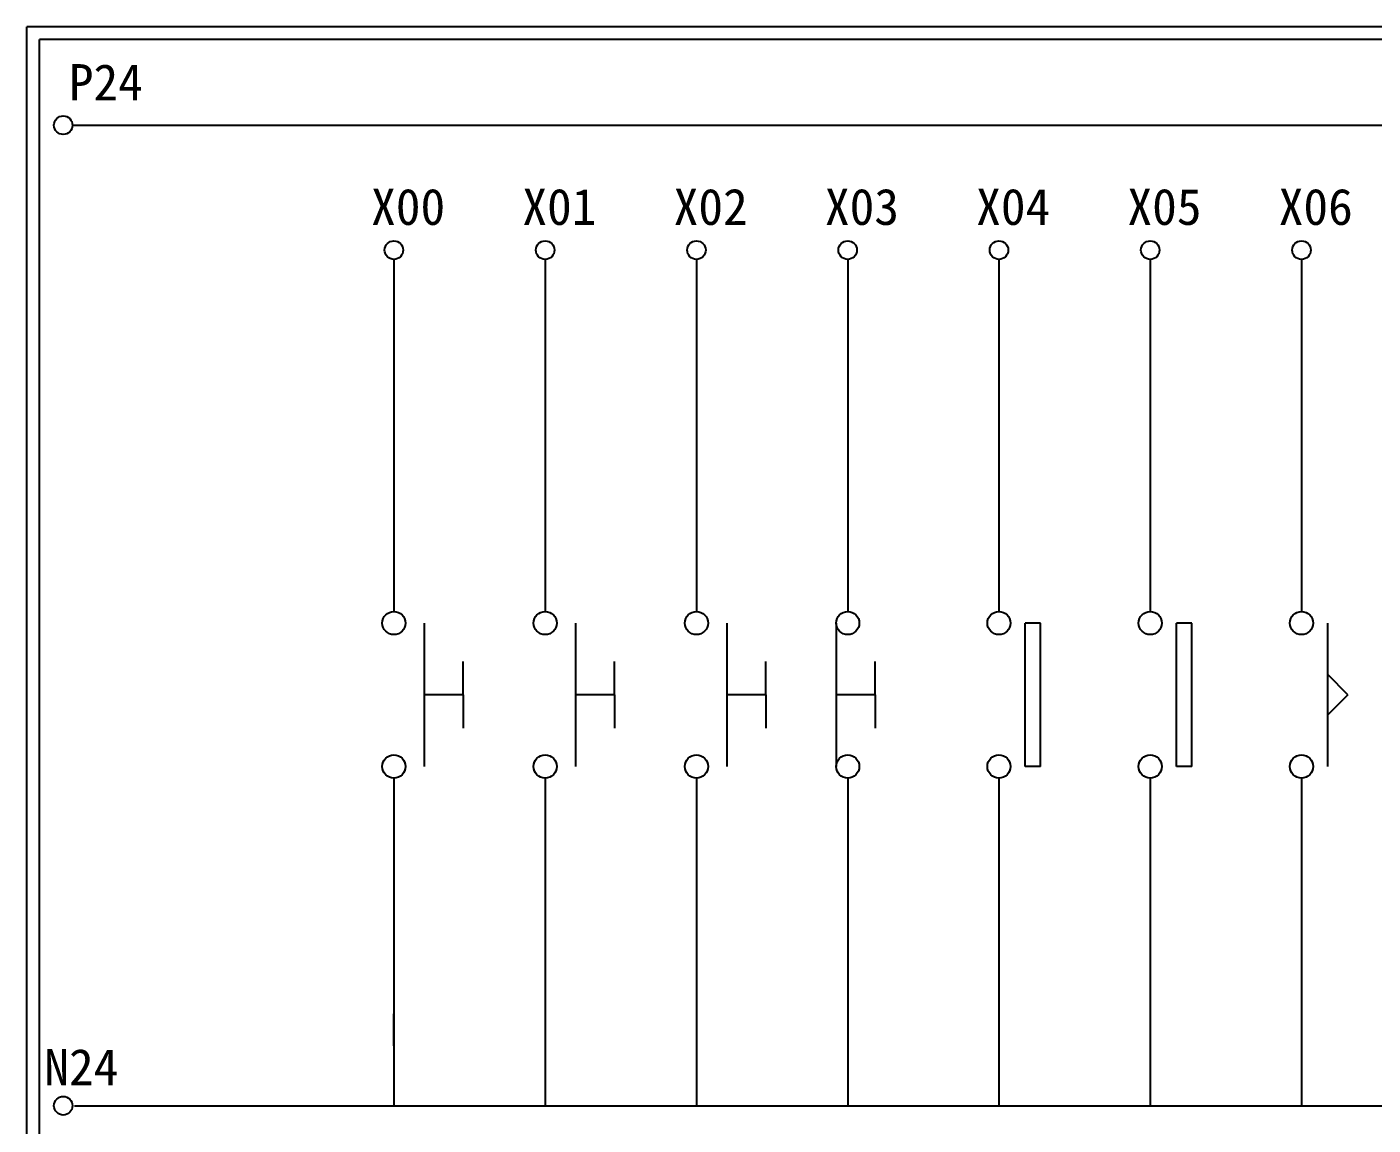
# Model space of a CAD drawing. Extents: x 325 to 612, y 3 to 207.
# Drawn here: x 325.3 to 458.8, y 98 to 207 of the extents above; entities that cross this region are included whole.
import ezdxf

# ---------------------------------------------------------------- set-up
doc = ezdxf.new("R2010")
doc.units = 0
doc.layers.get('0').update_dxf_attribs({"linetype": 'CONTINUOUS'})
doc.layers.add('圖框層', color=7, linetype='CONTINUOUS')
doc.layers.add('標尺寸層', color=3, linetype='CONTINUOUS')
doc.styles.add('STSL', font='kaiu.ttf')

msp = doc.modelspace()

# ---------------------------------------------------------------- linework, layer by layer
for p, q in [((425.82, 147.84), (424.31, 147.84)), ((440.82, 147.84), (439.31, 147.84)), ((368.58, 140.73), (368.58, 144.04)), ((383.58, 140.73), (383.58, 144.04)), ((398.58, 140.73), (398.58, 144.04)), ((409.42, 140.73), (409.42, 144.04)), ((368.58, 140.73), (368.58, 137.42)), ((383.58, 140.73), (383.58, 137.42)), ((398.58, 140.73), (398.58, 137.42)), ((409.42, 140.73), (409.42, 137.42)), ((425.82, 133.61), (424.31, 133.61)), ((440.82, 133.61), (439.31, 133.61))]:
    msp.add_line(p, q)
at = {"layer": '圖框層', "color": 7}
for p, q in [((612.32, 206.97), (325.32, 206.97)), ((325.32, 3), (325.32, 206.97)), ((611.07, 205.72), (326.57, 205.72)), ((326.57, 4.25), (326.57, 205.72))]:
    msp.add_line(p, q, dxfattribs=at)
at = {"layer": '標尺寸層', "color": 7}
for p, q in [((329.84, 197.22), (607.44, 197.22)), ((361.71, 183.91), (361.71, 148.99)), ((376.71, 183.91), (376.71, 148.99)), ((391.71, 183.91), (391.71, 148.99)), ((406.71, 183.91), (406.71, 148.99)), ((421.71, 183.91), (421.71, 148.99)), ((436.71, 183.91), (436.71, 148.99)), ((451.71, 183.91), (451.71, 148.99)), ((364.71, 147.84), (364.71, 133.61)), ((379.71, 147.84), (379.71, 133.61)), ((394.71, 147.84), (394.71, 133.61)), ((405.56, 147.84), (405.56, 133.61)), ((424.31, 133.61), (424.31, 147.84)), ((425.82, 133.61), (425.82, 147.84)), ((439.31, 133.61), (439.31, 147.84)), ((440.82, 133.61), (440.82, 147.84)), ((454.31, 133.61), (454.31, 147.84)), ((368.58, 140.73), (364.71, 140.73)), ((383.58, 140.73), (379.71, 140.73)), ((398.58, 140.73), (394.71, 140.73)), ((409.42, 140.73), (405.56, 140.73)), ((361.71, 132.46), (361.71, 99.96)), ((376.71, 132.46), (376.71, 99.96)), ((391.71, 132.46), (391.71, 99.96)), ((406.71, 132.46), (406.71, 99.96)), ((421.71, 132.46), (421.71, 99.96)), ((436.71, 132.46), (436.71, 99.96)), ((451.71, 132.46), (451.71, 99.96)), ((330.05, 99.96), (607.92, 99.96))]:
    msp.add_line(p, q, dxfattribs=at)
at = {"layer": '標尺寸層'}
for p, q in [((456.31, 140.73), (454.31, 142.73)), ((456.31, 140.73), (454.31, 138.73)), ((361.71, 105.91), (361.71, 109.09))]:
    msp.add_line(p, q, dxfattribs=at)
at = {"layer": '標尺寸層', "color": 7}
for centre, radius in [((328.92, 197.22), 0.92), ((361.71, 184.83), 0.92), ((376.71, 184.83), 0.92), ((391.71, 184.83), 0.92), ((406.71, 184.83), 0.92), ((421.71, 184.83), 0.92), ((436.71, 184.83), 0.92), ((451.71, 184.83), 0.92), ((361.71, 147.84), 1.15), ((376.71, 147.84), 1.15), ((391.71, 147.84), 1.15), ((406.71, 147.84), 1.15), ((421.71, 147.84), 1.15), ((436.71, 147.84), 1.15), ((451.71, 147.84), 1.15), ((361.71, 133.61), 1.15), ((376.71, 133.61), 1.15), ((391.71, 133.61), 1.15), ((406.71, 133.61), 1.15), ((421.71, 133.61), 1.15), ((436.71, 133.61), 1.15), ((451.71, 133.61), 1.15), ((328.92, 99.96), 0.92)]:
    msp.add_circle(centre, radius, dxfattribs=at)

# ---------------------------------------------------------------- texts
at = {"layer": '圖框層', "color": 4, "style": 'STSL'}
for s, p in [('P24', (329.47, 199.68)), ('X00', (359.45, 187.33)), ('X01', (374.45, 187.33)), ('X02', (389.45, 187.33)), ('X03', (404.45, 187.33)), ('X04', (419.45, 187.33)), ('X05', (434.45, 187.33)), ('X06', (449.45, 187.33)), ('N24', (327.04, 102))]:
    msp.add_text(s, height=3.6, dxfattribs=at).set_placement(p)

doc.saveas('drawing.dxf')
